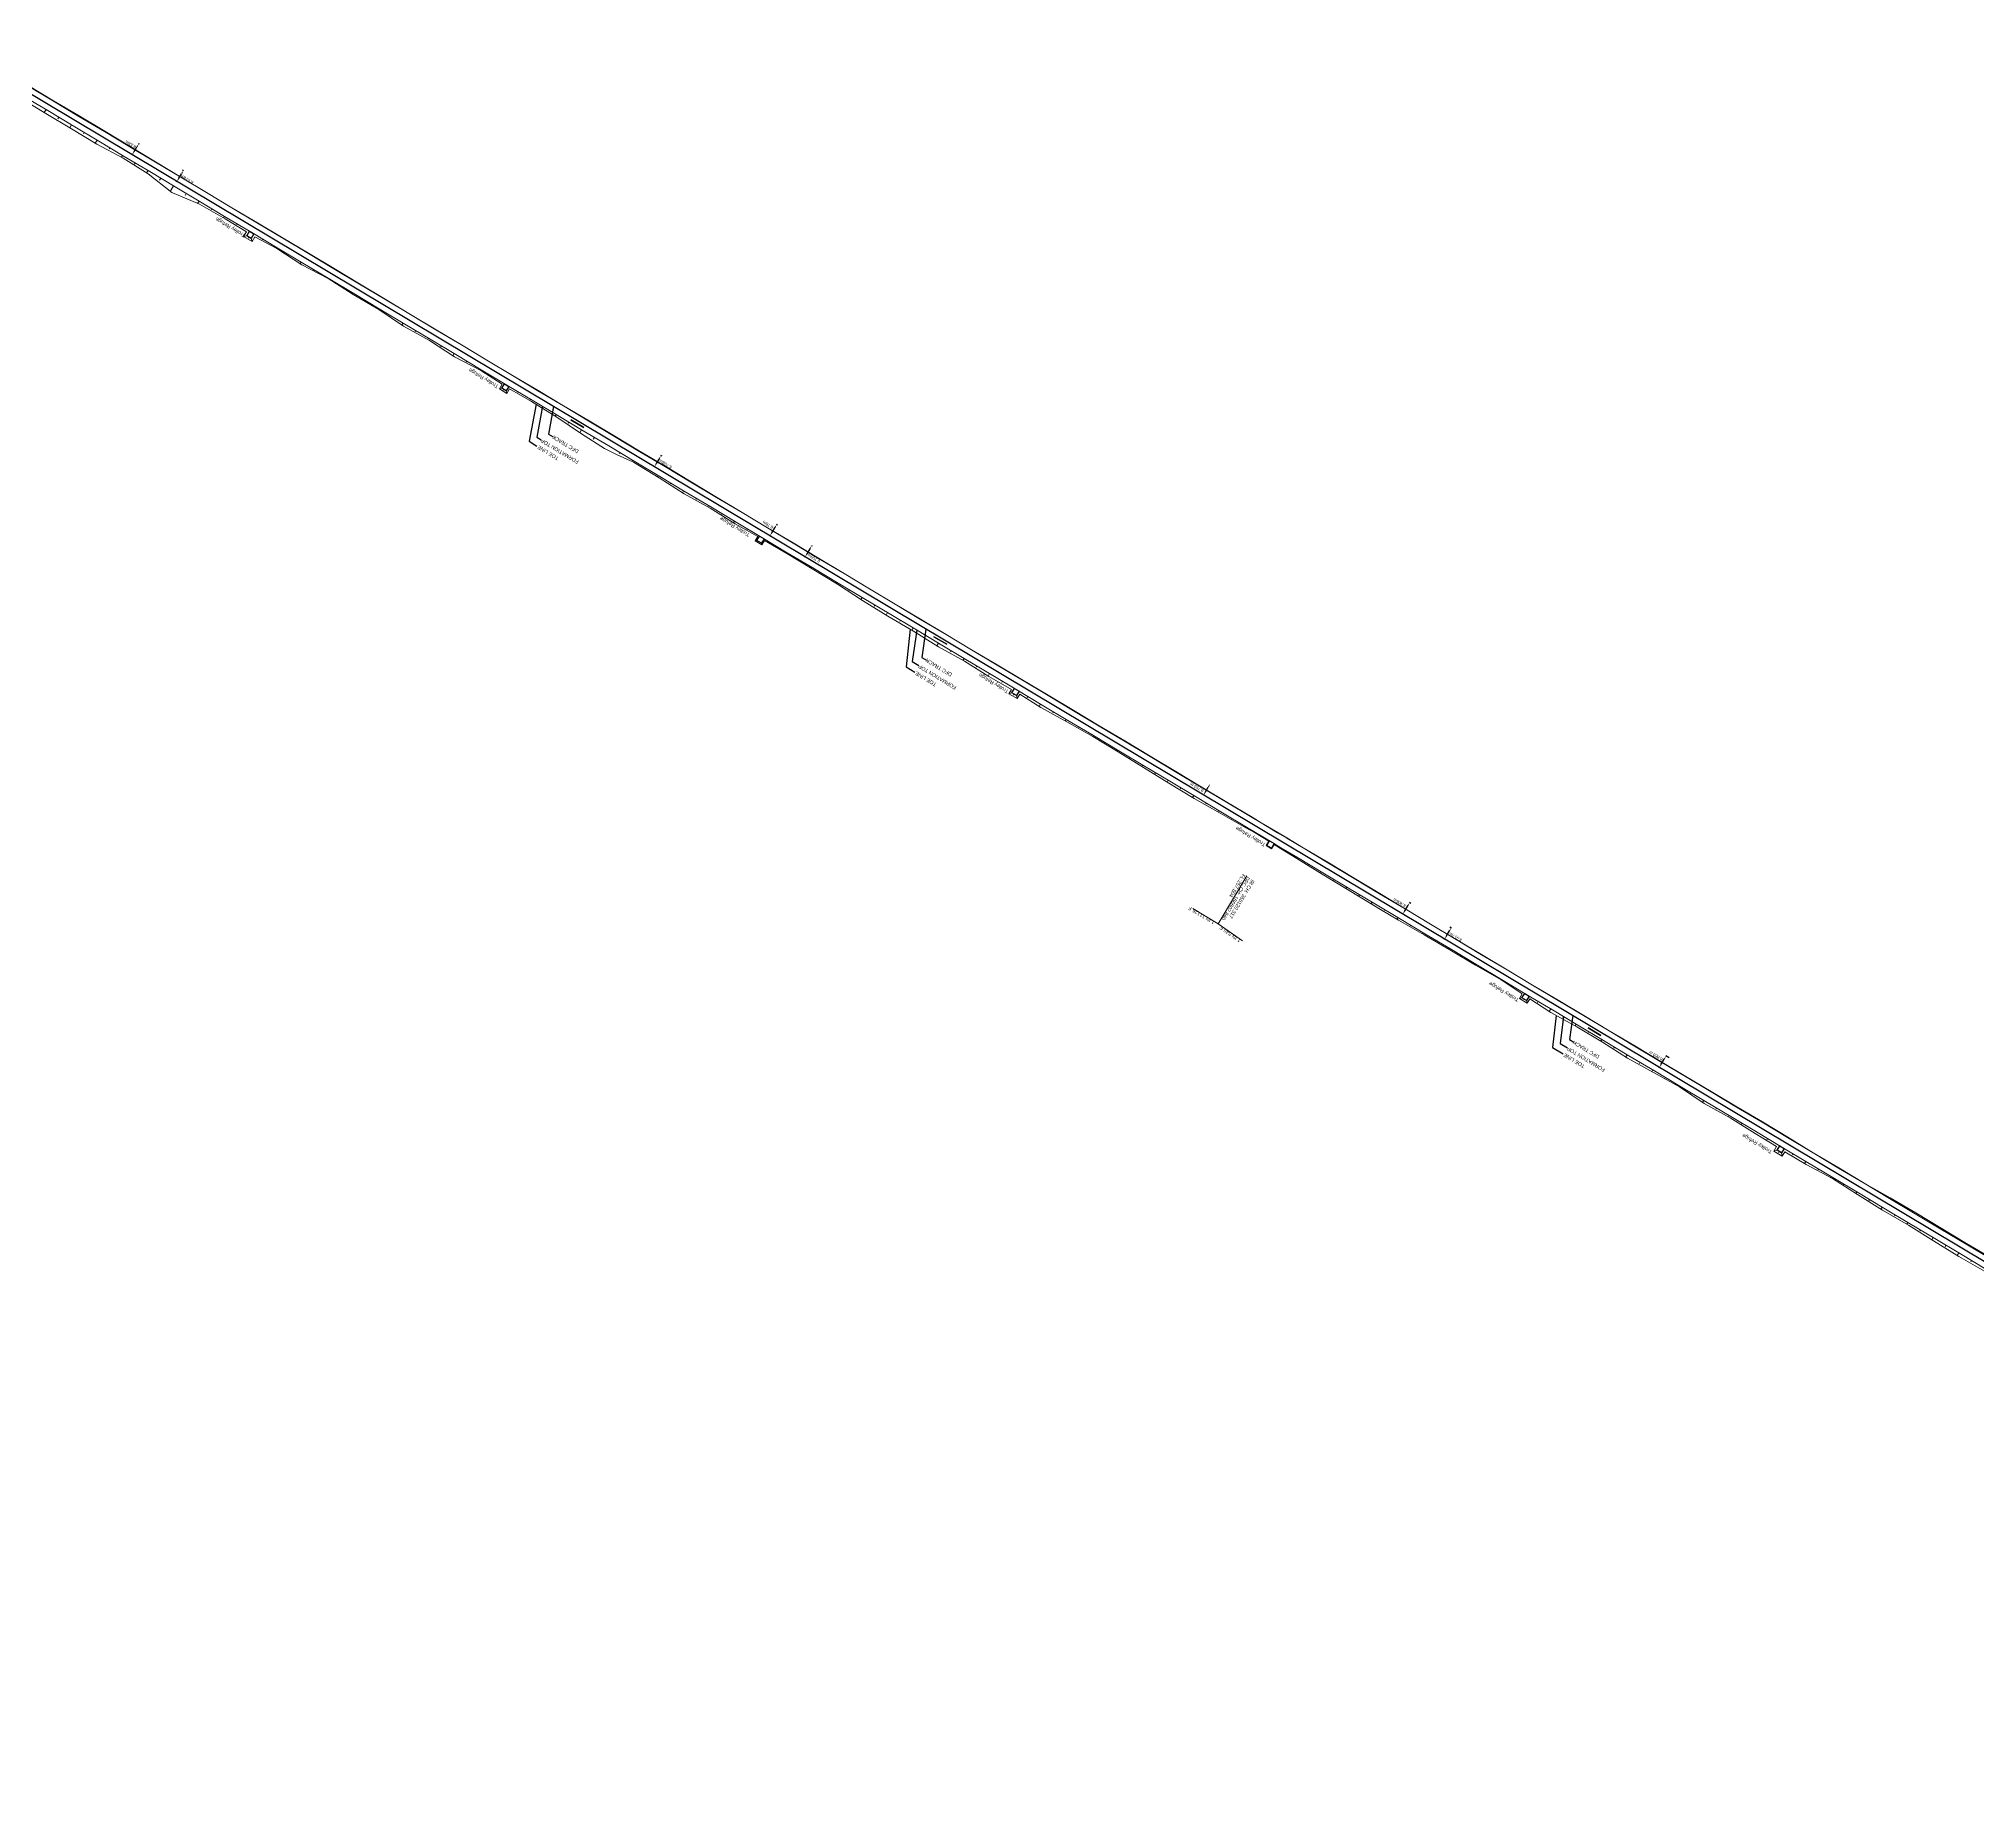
# Model space of a CAD drawing. Header units: metres. Extents: x 593990 to 610403, y 3402023 to 3411833.
# Drawn here: x 596597 to 597902, y 3409140 to 3410327 of the extents above; entities that cross this region are included whole.
import ezdxf
from ezdxf.enums import TextEntityAlignment as Align

# ---------------------------------------------------------------- set-up
doc = ezdxf.new("R2010")
doc.units = ezdxf.units.M
doc.header["$MEASUREMENT"] = 0
doc.header["$PDSIZE"] = 1
for name, color, linetype, lineweight in [('PROPOSED DFCC TOE LINE', 18, 'Continuous', 0), ('PROPOSED DFCC TOE SLOPES', 239, 'Continuous', 0), ('PROPOSED DFCC TRACK', 1, 'Continuous', 0), ('PROPOSED FORMATION LINE - PLAN', 187, 'Continuous', 0), ('PROPOSED GRADES IN PLAN', 10, 'Continuous', 0)]:
    doc.layers.add(name, color=color, linetype=linetype, lineweight=lineweight)
doc.layers.add('Trolley Refuse', color=10, linetype='Continuous')
doc.styles.get("Standard").update_dxf_attribs({"font": 'arial.ttf'})
doc.styles.add('Style-Arial', font='arial.ttf')
doc.dimstyles.new('ISO-25', dxfattribs={"dimtxt": 2.5, "dimasz": 2.5, "dimexe": 1.25, "dimexo": 0.625, "dimtad": 1, "dimtxsty": 'Standard', "dimcen": 2.5, "dimadec": 0, "dimazin": 0, "dimtfac": 1, "dimtmove": 0, "dimatfit": 3, "dimfxl": 1, "dimarcsym": 0})
doc.dimstyles.get("Standard").update_dxf_attribs({"dimtxt": 0.18, "dimasz": 0.18, "dimexe": 0.18, "dimexo": 0.0625, "dimgap": 0.09, "dimtad": 0, "dimtih": 1, "dimtoh": 1, "dimdec": 4, "dimzin": 0, "dimdsep": 46, "dimtxsty": 'Standard', "dimcen": 0.09, "dimadec": 0, "dimazin": 0, "dimtfac": 1, "dimtdec": 4, "dimtofl": 0, "dimtmove": 0, "dimatfit": 3, "dimfxl": 1, "dimtolj": 1, "dimtzin": 0, "dimarcsym": 0})

# ---------------------------------------------------------------- blocks, each defined once
blk = doc.blocks.new('*D84')
at = {"layer": 'Defpoints', "color": 0, "transparency": 16777216}
for p in [(597692.1, 3409641.7), (597694.3, 3409640.4), (597689.7, 3409632.8)]:
    blk.add_point(p, dxfattribs=at)
at = {"layer": 'PROPOSED DFCC TRACK', "color": 0, "lineweight": -2, "transparency": 16777216}
for p, q in [((597688.8, 3409636.2), (597690.8, 3409639.6)), ((597694.2, 3409640.5), (597692, 3409641.8)), ((597689.6, 3409632.8), (597687.5, 3409634.1))]:
    blk.add_line(p, q, dxfattribs=at)
at = {"layer": 'PROPOSED DFCC TRACK', "color": 0, "transparency": 16777216}
for points in [[(597690.5, 3409639.8), (597691.2, 3409639.4), (597692.1, 3409641.7)], [(597688.5, 3409636.4), (597689.2, 3409636), (597687.6, 3409634.1)]]:
    blk.add_solid(points, dxfattribs=at)
at = {"layer": 'PROPOSED DFCC TRACK', "color": 0, "lineweight": 0, "transparency": 16777216, "insert": (597685.2, 3409641.9), "char_height": 2, "attachment_point": 5, "rotation": 149, "style": 'Style-Arial'}
blk.add_mtext('\\A1;\\A1;8.888 m', dxfattribs=at)
blk = doc.blocks.new('TerminatorOpen_0.5')
at = {"color": 0, "linetype": 'ByBlock', "lineweight": -2}
for q in [(-1, 0.25), (-1, 0), (-1, -0.25)]:
    blk.add_line((0, 0), q, dxfattribs=at)
blk = doc.blocks.new('*D85')
at = {"layer": 'Defpoints', "color": 0, "transparency": 16777216}
for p in [(597385.3, 3409825), (597385.3, 3409825), (597380.8, 3409817.5)]:
    blk.add_point(p, dxfattribs=at)
at = {"layer": 'PROPOSED DFCC TRACK', "color": 0, "lineweight": -2, "transparency": 16777216}
blk.add_line((597382.1, 3409819.6), (597384, 3409822.8), dxfattribs=at)
at = {"layer": 'PROPOSED DFCC TRACK', "color": 0, "transparency": 16777216}
for points in [[(597383.7, 3409823.1), (597384.4, 3409822.6), (597385.3, 3409825)], [(597381.7, 3409819.8), (597382.5, 3409819.4), (597380.8, 3409817.5)]]:
    blk.add_solid(points, dxfattribs=at)
at = {"layer": 'PROPOSED DFCC TRACK', "color": 0, "lineweight": 0, "transparency": 16777216, "insert": (597376.3, 3409822.7), "char_height": 2, "attachment_point": 5, "rotation": 149, "style": 'Style-Arial'}
blk.add_mtext('\\A1;\\A1;8.753 m', dxfattribs=at)
blk = doc.blocks.new('*D97')
at = {"layer": 'Defpoints', "color": 0, "transparency": 16777216}
for p in [(597016.4, 3410045.5), (597011.2, 3410038.5), (597012, 3410038)]:
    blk.add_point(p, dxfattribs=at)
at = {"layer": 'PROPOSED DFCC TRACK', "color": 0, "lineweight": -2, "transparency": 16777216}
for p, q in [((597014.3, 3410043.8), (597012.4, 3410040.6)), ((597016.3, 3410045.5), (597015.5, 3410046)), ((597011.9, 3410038.1), (597011, 3410038.5))]:
    blk.add_line(p, q, dxfattribs=at)
at = {"layer": 'PROPOSED DFCC TRACK', "color": 0, "transparency": 16777216}
for points in [[(597014, 3410044), (597014.7, 3410043.6), (597015.6, 3410046)], [(597012.1, 3410040.8), (597012.8, 3410040.4), (597011.2, 3410038.5)]]:
    blk.add_solid(points, dxfattribs=at)
at = {"layer": 'PROPOSED DFCC TRACK', "color": 0, "lineweight": 0, "transparency": 16777216, "insert": (597018.7, 3410040.3), "char_height": 2, "attachment_point": 5, "rotation": 149, "style": 'Style-Arial'}
blk.add_mtext('\\A1;8.708m', dxfattribs=at)
blk = doc.blocks.new('*D156')
at = {"layer": 'Defpoints', "color": 0, "transparency": 16777216}
for p in [(597546.4, 3409728.9), (597541.8, 3409721.2), (597547.6, 3409728.1)]:
    blk.add_point(p, dxfattribs=at)
at = {"layer": 'PROPOSED DFCC TRACK', "color": 0, "lineweight": -2, "transparency": 16777216}
for p, q in [((597546.5, 3409728.8), (597547.7, 3409728.1)), ((597541.9, 3409721.1), (597543.2, 3409720.4)), ((597544.3, 3409722.6), (597546.3, 3409726))]:
    blk.add_line(p, q, dxfattribs=at)
at = {"layer": 'PROPOSED DFCC TRACK', "color": 0, "transparency": 16777216}
for points in [[(597544, 3409722.8), (597544.7, 3409722.4), (597543.1, 3409720.5)], [(597546, 3409726.2), (597546.7, 3409725.8), (597547.6, 3409728.1)]]:
    blk.add_solid(points, dxfattribs=at)
at = {"layer": 'PROPOSED DFCC TRACK', "color": 0, "lineweight": 0, "transparency": 16777216, "insert": (597550.5, 3409721.9), "char_height": 2, "attachment_point": 5, "rotation": 149, "style": 'Style-Arial'}
blk.add_mtext('\\A1;8.917m', dxfattribs=at)
blk = doc.blocks.new('*D157')
at = {"layer": 'Defpoints', "color": 0, "transparency": 16777216}
for p in [(597519.5, 3409744.9), (597520.3, 3409744.4), (597515.8, 3409736.8)]:
    blk.add_point(p, dxfattribs=at)
at = {"layer": 'PROPOSED DFCC TRACK', "color": 0, "lineweight": -2, "transparency": 16777216}
for p, q in [((597516.2, 3409739.4), (597518.2, 3409742.8)), ((597520.2, 3409744.5), (597519.4, 3409745)), ((597515.7, 3409736.9), (597514.8, 3409737.4))]:
    blk.add_line(p, q, dxfattribs=at)
at = {"layer": 'PROPOSED DFCC TRACK', "color": 0, "transparency": 16777216}
for points in [[(597517.8, 3409743), (597518.6, 3409742.6), (597519.5, 3409744.9)], [(597515.8, 3409739.7), (597516.6, 3409739.2), (597514.9, 3409737.3)]]:
    blk.add_solid(points, dxfattribs=at)
at = {"layer": 'PROPOSED DFCC TRACK', "color": 0, "lineweight": 0, "transparency": 16777216, "insert": (597512.7, 3409745), "char_height": 2, "attachment_point": 5, "rotation": 149, "style": 'Style-Arial'}
blk.add_mtext('\\A1;8.906m', dxfattribs=at)
blk = doc.blocks.new('*D158')
at = {"layer": 'Defpoints', "color": 0, "transparency": 16777216}
for p in [(597112.4, 3409978), (597116.9, 3409985.5), (597117.1, 3409985.4)]:
    blk.add_point(p, dxfattribs=at)
at = {"layer": 'PROPOSED DFCC TRACK', "color": 0, "lineweight": -2, "transparency": 16777216}
for p, q in [((597112.5, 3409977.9), (597112.7, 3409977.7)), ((597113.9, 3409979.9), (597115.9, 3409983.2)), ((597117, 3409985.4), (597117.3, 3409985.3))]:
    blk.add_line(p, q, dxfattribs=at)
at = {"layer": 'PROPOSED DFCC TRACK', "color": 0, "transparency": 16777216}
for points in [[(597113.6, 3409980.2), (597114.3, 3409979.7), (597112.6, 3409977.8)], [(597115.5, 3409983.4), (597116.2, 3409983), (597117.1, 3409985.4)]]:
    blk.add_solid(points, dxfattribs=at)
at = {"layer": 'PROPOSED DFCC TRACK', "color": 0, "lineweight": 0, "transparency": 16777216, "insert": (597118.5, 3409977.1), "char_height": 2, "attachment_point": 5, "rotation": 149, "style": 'Style-Arial'}
blk.add_mtext('\\A1;8.795m', dxfattribs=at)
blk = doc.blocks.new('*D159')
at = {"layer": 'Defpoints', "color": 0, "transparency": 16777216}
for p in [(597089.6, 3409991.6), (597093.5, 3409999.5), (597094.1, 3409999.1)]:
    blk.add_point(p, dxfattribs=at)
at = {"layer": 'PROPOSED DFCC TRACK', "color": 0, "lineweight": -2, "transparency": 16777216}
for p, q in [((597089.5, 3409991.6), (597088.9, 3409992)), ((597090.3, 3409994.1), (597092.2, 3409997.3)), ((597094, 3409999.2), (597093.4, 3409999.6))]:
    blk.add_line(p, q, dxfattribs=at)
at = {"layer": 'PROPOSED DFCC TRACK', "color": 0, "transparency": 16777216}
for points in [[(597089.9, 3409994.3), (597090.6, 3409993.9), (597089, 3409992)], [(597091.8, 3409997.6), (597092.6, 3409997.1), (597093.5, 3409999.5)]]:
    blk.add_solid(points, dxfattribs=at)
at = {"layer": 'PROPOSED DFCC TRACK', "color": 0, "lineweight": 0, "transparency": 16777216, "insert": (597087.6, 3409999.5), "char_height": 2, "attachment_point": 5, "rotation": 149, "style": 'Style-Arial'}
blk.add_mtext('\\A1;8.78m', dxfattribs=at)
blk = doc.blocks.new('*D46')
at = {"layer": 'Defpoints', "color": 0, "transparency": 16777216}
for p in [(596693.5, 3410238.4), (596694.2, 3410238), (596689.1, 3410231)]:
    blk.add_point(p, dxfattribs=at)
at = {"layer": 'PROPOSED DFCC TRACK', "color": 0, "lineweight": -2, "transparency": 16777216}
for p, q in [((596693.6, 3410238.3), (596694.3, 3410237.9)), ((596689.2, 3410231), (596689.9, 3410230.5)), ((596691.1, 3410232.7), (596692.9, 3410235.8))]:
    blk.add_line(p, q, dxfattribs=at)
at = {"layer": 'PROPOSED DFCC TRACK', "color": 0, "transparency": 16777216}
for points in [[(596692.6, 3410236.1), (596693.3, 3410235.6), (596694.2, 3410238)], [(596690.7, 3410233), (596691.5, 3410232.5), (596689.8, 3410230.6)]]:
    blk.add_solid(points, dxfattribs=at)
at = {"layer": 'PROPOSED DFCC TRACK', "color": 0, "lineweight": 0, "transparency": 16777216, "insert": (596696.6, 3410232), "char_height": 2, "attachment_point": 5, "rotation": 149, "style": 'Style-Arial'}
blk.add_mtext('\\A1;8.614m', dxfattribs=at)
blk = doc.blocks.new('*D47')
at = {"layer": 'Defpoints', "color": 0, "transparency": 16777216}
for p in [(596664.1, 3410256), (596664.8, 3410255.6), (596660.4, 3410248.2)]:
    blk.add_point(p, dxfattribs=at)
at = {"layer": 'PROPOSED DFCC TRACK', "color": 0, "lineweight": -2, "transparency": 16777216}
for p, q in [((596661, 3410250.7), (596662.8, 3410253.8)), ((596664.7, 3410255.6), (596664, 3410256)), ((596660.3, 3410248.3), (596659.6, 3410248.7))]:
    blk.add_line(p, q, dxfattribs=at)
at = {"layer": 'PROPOSED DFCC TRACK', "color": 0, "transparency": 16777216}
for points in [[(596660.6, 3410251), (596661.3, 3410250.5), (596659.7, 3410248.6)], [(596662.5, 3410254), (596663.2, 3410253.6), (596664.1, 3410256)]]:
    blk.add_solid(points, dxfattribs=at)
at = {"layer": 'PROPOSED DFCC TRACK', "color": 0, "lineweight": 0, "transparency": 16777216, "insert": (596658.6, 3410255.6), "char_height": 2, "attachment_point": 5, "rotation": 149, "style": 'Style-Arial'}
blk.add_mtext('\\A1;8.58m', dxfattribs=at)

msp = doc.modelspace()

# ---------------------------------------------------------------- linework, layer by layer
at = {"layer": 'PROPOSED DFCC TOE LINE', "lineweight": 0, "flags": 128}
for points in [[(596589.6061, 3410295.1527), (596606.7897, 3410284.9192), (596623.9743, 3410274.6874), (596641.1511, 3410264.4425), (596658.2629, 3410254.0888), (596675.3756, 3410243.7367), (596692.509, 3410233.4192), (596709.6628, 3410223.1359), (596726.8413, 3410212.8939), (596744.0118, 3410202.6384), (596761.2103, 3410192.4298), (596778.4096, 3410182.2225), (596795.5889, 3410171.9818), (596812.7613, 3410161.7295), (596829.8986, 3410151.4186), (596847.0331, 3410141.1028), (596864.1646, 3410130.7821), (596881.3447, 3410120.5428), (596898.4755, 3410110.221), (596915.6595, 3410099.9881), (596932.8329, 3410089.7375), (596950.0402, 3410079.5437), (596967.3226, 3410069.4754), (596984.4455, 3410059.1404), (597001.5789, 3410048.8228), (597018.7631, 3410038.5904), (597035.9351, 3410028.3375), (597053.0442, 3410017.9793), (597070.1528, 3410007.6203), (597087.3444, 3409997.4002), (597104.536, 3409987.18), (597121.7062, 3409976.924), (597138.8401, 3409966.6073), (597155.993, 3409956.3225), (597173.1465, 3409946.0386), (597190.3181, 3409935.7851), (597207.4913, 3409925.5341), (597224.6628, 3409915.2804), (597241.8412, 3409905.0381), (597259.043, 3409894.8351), (597276.2557, 3409884.6503), (597293.4153, 3409874.3765), (597310.5765, 3409864.1055), (597327.7342, 3409853.8287), (597344.8876, 3409843.5446), (597362.0473, 3409833.2712), (597379.2048, 3409822.994), (597396.3595, 3409812.712), (597413.5259, 3409802.4498), (597419.6674, 3409798.77), (597430.6942, 3409792.1907), (597436.8522, 3409788.5384), (597447.8787, 3409781.9587), (597465.0641, 3409771.7281), (597482.2492, 3409761.4972), (597499.364, 3409751.1485), (597516.4643, 3409740.7756), (597533.6484, 3409730.5429), (597550.7953, 3409720.248), (597567.9649, 3409709.9911), (597585.1292, 3409699.7253), (597602.3079, 3409689.4835), (597619.4714, 3409679.2164), (597636.6625, 3409668.9955), (597653.8613, 3409658.7874), (597671.0019, 3409648.4819), (597688.1756, 3409638.2319), (597705.3555, 3409627.9921), (597722.5398, 3409617.7597), (597739.7398, 3409607.5536), (597756.9941, 3409597.4384), (597774.1543, 3409587.1657), (597791.1383, 3409576.5984), (597808.3105, 3409566.3458), (597825.5394, 3409556.1879), (597842.8514, 3409546.1692), (597860.1408, 3409536.1127), (597877.2651, 3409525.78), (597894.3755, 3409515.4241), (597911.6139, 3409505.2821)], [(597906.5255, 3409496.7711), (597889.1569, 3409506.6953), (597872.1426, 3409517.2119), (597855.2232, 3409527.8873), (597837.8852, 3409537.8625), (597820.9637, 3409548.5344), (597804.0213, 3409559.1714), (597786.3702, 3409568.6231), (597772.1303, 3409577.272), (597770.3463, 3409574.2879), (597764.6133, 3409577.7154), (597766.437, 3409580.7659), (597757.3309, 3409586.4122), (597752.1247, 3409589.6404), (597735.2761, 3409600.0875), (597717.8022, 3409609.8355), (597701.1444, 3409620.9485), (597683.5661, 3409630.5217), (597666.1572, 3409640.3785), (597649.239, 3409651.0559), (597632.1394, 3409661.43), (597614.5604, 3409671.0022), (597600.3183, 3409680.24), (597598.5751, 3409677.3315), (597593.3649, 3409680.4541), (597595.2346, 3409683.5737), (597581.0821, 3409692.956), (597563.784, 3409702.998), (597546.5445, 3409713.1381), (597529.3209, 3409723.3046), (597511.9896, 3409733.2911), (597499.853, 3409740.4821), (597494.6768, 3409743.5501), (597477.6528, 3409753.809), (597460.5765, 3409764.222), (597443.5143, 3409774.6586), (597432.6665, 3409781.5374), (597428.4198, 3409784.1086), (597426.6301, 3409781.115), (597422.8619, 3409783.3679), (597424.6682, 3409786.3893), (597415.5815, 3409791.9357), (597409.2836, 3409795.354), (597391.9516, 3409805.3392), (597374.4919, 3409815.111), (597357.3352, 3409825.3894), (597340.3886, 3409836.0195), (597323.3258, 3409846.4551), (597306.2563, 3409856.8794), (597288.8692, 3409866.7725), (597271.2782, 3409876.3247), (597257.0662, 3409885.3175), (597255.312, 3409882.3832), (597249.8408, 3409885.6542), (597251.5887, 3409888.5779), (597242.6456, 3409893.5765), (597236.2277, 3409897.2132), (597219.995, 3409907.4728), (597202.4676, 3409917.1313), (597185.5459, 3409927.8029), (597168.3142, 3409937.956), (597151.305, 3409948.4812), (597134.4827, 3409959.319), (597117.3706, 3409969.6722), (597100.2866, 3409980.0722), (597085.2505, 3409988.8674), (597083.4371, 3409985.8417), (597079.0074, 3409988.4966), (597080.7713, 3409991.4398), (597065.5944, 3409999.9957), (597048.6719, 3410010.666), (597031.0978, 3410020.2464), (597014.2731, 3410031.0803), (596997.2058, 3410041.5083), (596985.6381, 3410046.76), (596977.5213, 3410050.691), (596961.9912, 3410060.5578), (596945.4203, 3410071.8163), (596928.4943, 3410082.4807), (596913.7436, 3410090.9623), (596911.9218, 3410087.9151), (596906.7941, 3410090.9807), (596908.6359, 3410094.0614), (596894.2961, 3410103.2303), (596876.5082, 3410112.4532), (596859.7952, 3410123.4738), (596842.309, 3410133.2012), (596825.6408, 3410144.2968), (596808.3856, 3410154.4105), (596791.5418, 3410165.2124), (596773.8064, 3410174.5231), (596756.9855, 3410185.3631), (596742.251, 3410193.2354), (596740.374, 3410190.0958), (596734.6856, 3410193.4967), (596736.518, 3410196.5616), (596727.3176, 3410202.3399), (596722.3358, 3410205.4656), (596704.967, 3410215.2815), (596686.3187, 3410223.0652), (596670.5129, 3410235.6032), (596653.5471, 3410246.201), (596635.968, 3410255.773), (596618.8358, 3410266.0924), (596601.6284, 3410276.2863), (596584.5309, 3410286.6637)]]:
    msp.add_lwpolyline(points, dxfattribs=at)
at = {"layer": 'PROPOSED DFCC TOE SLOPES', "flags": 128}
for points in [[(596601.6688, 3410278.9216), (596600.502, 3410276.97)], [(596610.2518, 3410273.7902), (596609.6751, 3410272.8256)], [(596618.8348, 3410268.6588), (596617.7021, 3410266.7641)], [(596627.4179, 3410263.5273), (596626.8455, 3410262.57)], [(596636.0009, 3410258.3959), (596634.8393, 3410256.4529)], [(596644.5839, 3410253.2645), (596644.0916, 3410252.4411)], [(596653.1669, 3410248.133), (596652.3889, 3410246.8317)], [(596661.75, 3410243.0016), (596661.3311, 3410242.301)], [(596670.333, 3410237.8701), (596669.3951, 3410236.3014)], [(596678.916, 3410232.7387), (596678.1453, 3410231.4495)], [(596687.4991, 3410227.6073), (596685.2774, 3410223.8912)], [(596696.0821, 3410222.4758), (596695.2482, 3410221.081)], [(596704.6651, 3410217.3444), (596703.7384, 3410215.7943)], [(596709.6447, 3410223.1055), (596709.6628, 3410223.1359)], [(596713.2481, 3410212.213), (596712.8881, 3410211.6107)], [(596717.1085, 3410218.67), (596717.1203, 3410218.6897)], [(596725.6797, 3410213.5188), (596725.7096, 3410213.5687)], [(596721.8312, 3410207.0815), (596721.2365, 3410206.0869)], [(596730.4142, 3410201.9501), (596730.0762, 3410201.3848)], [(596734.279, 3410208.4146), (596734.2953, 3410208.4418)], [(596742.8458, 3410203.2559), (596742.8805, 3410203.314)], [(596736.8302, 3410194.0364), (596734.6856, 3410193.4967)], [(596738.3322, 3410193.1384), (596737.931, 3410192.4674)], [(596739.8342, 3410192.2404), (596740.374, 3410190.0958)], [(596747.5803, 3410191.6872), (596747.2859, 3410191.1949)], [(596751.4534, 3410198.1656), (596751.4779, 3410198.2067)], [(596756.1633, 3410186.5558), (596755.8219, 3410185.9848)], [(596760.0119, 3410192.9931), (596760.0772, 3410193.1024)], [(596768.6358, 3410187.9301), (596768.6768, 3410187.9986)], [(596764.7463, 3410181.4244), (596764.517, 3410181.0408)], [(596773.3293, 3410176.2929), (596772.6982, 3410175.2373)], [(596777.1779, 3410182.7302), (596777.2765, 3410182.895)], [(596785.8142, 3410177.6878), (596785.8674, 3410177.7769)], [(596794.344, 3410172.4673), (596794.4571, 3410172.6565)], [(596781.9124, 3410171.1615), (596781.709, 3410170.8213)], [(596790.4954, 3410166.03), (596790.3733, 3410165.8258)], [(596799.0784, 3410160.8986), (596798.9662, 3410160.7109)], [(596802.9854, 3410167.4335), (596803.0437, 3410167.5311)], [(596811.51, 3410162.2044), (596811.6299, 3410162.405)], [(596807.6614, 3410155.7672), (596807.2758, 3410155.1222)], [(596816.2445, 3410150.6357), (596816.0604, 3410150.3279)], [(596820.147, 3410157.1632), (596820.2009, 3410157.2534)], [(596828.6761, 3410151.9416), (596828.7696, 3410152.0979)], [(596837.298, 3410146.8753), (596837.337, 3410146.9404)], [(596824.8275, 3410145.5043), (596824.504, 3410144.9632)], [(596833.4105, 3410140.3729), (596833.1436, 3410139.9264)], [(596841.9936, 3410135.2414), (596841.2108, 3410133.9322)], [(596845.8421, 3410141.6787), (596845.9042, 3410141.7825)], [(596854.4476, 3410136.5849), (596854.4701, 3410136.6225)], [(596850.5766, 3410130.11), (596850.2383, 3410129.5442)], [(596859.1596, 3410124.9786), (596858.6431, 3410124.1147)], [(596863.0082, 3410131.4158), (596863.0359, 3410131.4621)], [(596864.1392, 3410130.7397), (596864.1646, 3410130.7821)], [(596867.7426, 3410119.8471), (596867.3966, 3410119.2683)], [(596876.3257, 3410114.7157), (596875.4071, 3410113.1792)], [(596884.9087, 3410109.5843), (596884.5694, 3410109.0168)], [(596898.4713, 3410110.2139), (596898.4755, 3410110.221)], [(596893.4917, 3410104.4528), (596893.1241, 3410103.838)], [(596902.0748, 3410099.3214), (596901.8445, 3410098.9362)], [(596905.9293, 3410105.7687), (596905.9353, 3410105.7787)], [(596914.5064, 3410100.6272), (596914.5273, 3410100.6623)], [(596923.1021, 3410095.517), (596923.1147, 3410095.5382)], [(596908.4907, 3410091.4077), (596906.7941, 3410090.9807)], [(596909.9927, 3410090.5097), (596909.6753, 3410089.9788)], [(596911.4948, 3410089.6117), (596911.9218, 3410087.9151)], [(596919.2408, 3410089.0585), (596918.9612, 3410088.5908)], [(596927.8238, 3410083.9271), (596927.3519, 3410083.1377)], [(596931.6724, 3410090.3643), (596931.7014, 3410090.4129)], [(596940.2791, 3410085.2726), (596940.3029, 3410085.3122)], [(596936.4069, 3410078.7956), (596936.1245, 3410078.3234)], [(596944.9899, 3410073.6642), (596944.3052, 3410072.5189)], [(596948.8385, 3410080.1015), (596948.9065, 3410080.2153)], [(596953.5729, 3410068.5328), (596953.0934, 3410067.7308)], [(596957.4821, 3410075.0715), (596957.5428, 3410075.1729)], [(596966.0045, 3410069.8386), (596966.1839, 3410070.1387)], [(596962.1559, 3410063.4013), (596960.8994, 3410061.2996)], [(596970.739, 3410058.2699), (596970.0306, 3410057.085)], [(596974.6717, 3410064.848), (596974.7559, 3410064.9888)], [(596983.1706, 3410059.5757), (596983.3174, 3410059.8213)], [(596987.905, 3410048.007), (596987.3699, 3410047.1119)], [(596991.8185, 3410054.5528), (596991.8834, 3410054.6614)], [(596996.4881, 3410042.8756), (596995.9983, 3410042.0565)], [(597000.3366, 3410049.3129), (597000.4501, 3410049.5026)], [(597008.9792, 3410044.2811), (597009.0388, 3410044.3808)], [(597005.0711, 3410037.7442), (597004.8431, 3410037.3627)], [(597013.6541, 3410032.6127), (597013.1487, 3410031.7673)], [(597017.5027, 3410039.05), (597017.631, 3410039.2645)], [(597026.1517, 3410034.029), (597026.2178, 3410034.1394)], [(597034.6687, 3410028.7871), (597034.8038, 3410029.013)], [(597022.2371, 3410027.4813), (597021.9071, 3410026.9292)], [(597030.8202, 3410022.3498), (597029.9893, 3410020.9602)], [(597039.4032, 3410017.2184), (597039.0651, 3410016.6529)], [(597043.3071, 3410023.7482), (597043.3625, 3410023.8408)], [(597051.8348, 3410018.5242), (597051.917, 3410018.6617)], [(597047.9862, 3410012.087), (597047.514, 3410011.2972)], [(597056.5693, 3410006.9555), (597056.2937, 3410006.4947)], [(597060.4446, 3410013.4375), (597060.4713, 3410013.4823)], [(597069.0009, 3410008.2614), (597069.0256, 3410008.3028)], [(597077.5999, 3410003.1568), (597077.6159, 3410003.1836)], [(597065.1523, 3410001.8241), (597064.4794, 3410000.6987)], [(597073.7353, 3409996.6927), (597073.4477, 3409996.2116)], [(597086.1669, 3409997.9985), (597086.2118, 3409998.0735)], [(597094.7788, 3409992.9153), (597094.8076, 3409992.9634)], [(597080.149, 3409988.7826), (597079.0074, 3409988.4966)], [(597083.1511, 3409986.9833), (597083.4371, 3409985.8417)], [(597090.9014, 3409986.4298), (597090.7092, 3409986.1083)], [(597099.4844, 3409981.2984), (597099.1491, 3409980.7376)], [(597103.333, 3409987.7356), (597103.4034, 3409987.8534)], [(597111.9529, 3409982.666), (597111.9899, 3409982.7277)], [(597120.499, 3409977.4728), (597120.5749, 3409977.5997)], [(597108.0674, 3409976.1669), (597107.8852, 3409975.8622)], [(597116.6504, 3409971.0355), (597116.245, 3409970.3574)], [(597125.2335, 3409965.904), (597125.0164, 3409965.5409)], [(597129.1132, 3409972.3933), (597129.1443, 3409972.4454)], [(597137.6651, 3409967.2099), (597137.7112, 3409967.287)], [(597133.8165, 3409960.7726), (597133.3553, 3409960.0011)], [(597142.3995, 3409955.6412), (597142.0925, 3409955.1277)], [(597146.2673, 3409962.1105), (597146.2864, 3409962.1425)], [(597150.9826, 3409950.5097), (597150.1967, 3409949.1952)], [(597154.8311, 3409956.947), (597154.8629, 3409957.0001)], [(597163.4269, 3409951.8368), (597163.4396, 3409951.8581)], [(597159.5656, 3409945.3783), (597159.1273, 3409944.6452)], [(597168.1486, 3409940.2469), (597167.1936, 3409938.6495)], [(597171.9972, 3409946.6841), (597172.0163, 3409946.7161)], [(597180.5906, 3409941.57), (597180.601, 3409941.5874)], [(597176.7316, 3409935.1154), (597176.2632, 3409934.3319)], [(597185.3147, 3409929.984), (597184.4106, 3409928.4718)], [(597189.1632, 3409936.4213), (597189.1868, 3409936.4606)], [(597193.8977, 3409924.8526), (597193.3948, 3409924.0114)], [(597197.7598, 3409931.3124), (597197.7733, 3409931.335)], [(597206.3293, 3409926.1584), (597206.3599, 3409926.2095)], [(597202.4807, 3409919.7211), (597201.3527, 3409917.8344)], [(597211.0638, 3409914.5897), (597210.5701, 3409913.7641)], [(597214.929, 3409921.0549), (597214.9457, 3409921.0828)], [(597223.4954, 3409915.8955), (597223.5315, 3409915.956)], [(597219.6468, 3409909.4583), (597218.8402, 3409908.1091)], [(597228.2298, 3409904.3268), (597227.7832, 3409903.5798)], [(597232.0993, 3409910.7991), (597232.1202, 3409910.8341)], [(597236.8128, 3409899.1954), (597235.7923, 3409897.4884)], [(597240.6614, 3409905.6327), (597240.7094, 3409905.7129)], [(597249.2766, 3409900.555), (597249.3088, 3409900.6089)], [(597245.3959, 3409894.0639), (597244.9422, 3409893.3052)], [(597251.8118, 3409886.1503), (597249.8408, 3409885.6542)], [(597253.3139, 3409885.2523), (597252.9451, 3409884.6355)], [(597257.8275, 3409895.3698), (597257.9097, 3409895.5074)], [(597266.4629, 3409890.326), (597266.5154, 3409890.4137)], [(597274.9935, 3409885.1069), (597275.1217, 3409885.3213)], [(597254.8159, 3409884.3543), (597255.312, 3409882.3832)], [(597262.5619, 3409883.8011), (597262.1366, 3409883.0897)], [(597271.1449, 3409878.6696), (597270.1644, 3409877.0295)], [(597279.728, 3409873.5382), (597279.3214, 3409872.8581)], [(597283.6408, 3409880.0829), (597283.705, 3409880.1903)], [(597292.1596, 3409874.844), (597292.2847, 3409875.0534)], [(597288.311, 3409868.4068), (597287.7102, 3409867.4019)], [(597296.894, 3409863.2753), (597296.6556, 3409862.8766)], [(597300.8039, 3409869.8152), (597300.8652, 3409869.9177)], [(597309.3256, 3409864.5812), (597309.4458, 3409864.7822)], [(597317.9668, 3409859.547), (597318.0249, 3409859.6442)], [(597305.4771, 3409858.1439), (597305.1108, 3409857.5312)], [(597314.0601, 3409853.0125), (597313.8633, 3409852.6833)], [(597322.6431, 3409847.881), (597322.2012, 3409847.1419)], [(597326.4917, 3409854.3183), (597326.6038, 3409854.5058)], [(597335.1277, 3409849.2755), (597335.1807, 3409849.3642)], [(597331.2261, 3409842.7496), (597330.9796, 3409842.3372)], [(597339.8092, 3409837.6182), (597339.2644, 3409836.707)], [(597343.6577, 3409844.0554), (597343.7574, 3409844.2222)], [(597352.2888, 3409839.0044), (597352.3369, 3409839.0847)], [(597360.8238, 3409833.7926), (597360.9168, 3409833.948)], [(597348.3922, 3409832.4867), (597348.0688, 3409831.9458)], [(597356.9752, 3409827.3553), (597356.2186, 3409826.0898)], [(597365.5583, 3409822.2238), (597365.1707, 3409821.5756)], [(597369.4512, 3409828.7354), (597369.4957, 3409828.8097)], [(597377.9899, 3409823.5297), (597378.0744, 3409823.6711)], [(597374.1413, 3409817.0924), (597373.3615, 3409815.7882)], [(597382.7243, 3409811.961), (597382.3979, 3409811.415)], [(597386.6124, 3409818.4643), (597386.6519, 3409818.5304)], [(597395.1559, 3409813.2668), (597395.2292, 3409813.3895)], [(597403.7753, 3409808.1962), (597403.8117, 3409808.2571)], [(597391.3073, 3409806.8295), (597390.8013, 3409805.983)], [(597399.8904, 3409801.6981), (597399.683, 3409801.3513)], [(597408.4734, 3409796.5667), (597408.1417, 3409796.0119)], [(597412.322, 3409803.0039), (597412.3949, 3409803.1259)], [(597420.9401, 3409797.9311), (597420.9751, 3409797.9898)], [(597417.0564, 3409791.4352), (597416.9689, 3409791.2888)], [(597423.4724, 3409783.5216), (597422.8619, 3409783.3679)], [(597426.4764, 3409781.7256), (597426.6301, 3409781.115)], [(597429.488, 3409792.7411), (597429.5627, 3409792.8659)], [(597434.2225, 3409781.1724), (597434.0877, 3409780.947)], [(597438.1154, 3409787.6839), (597438.1598, 3409787.7581)], [(597446.6541, 3409782.4782), (597446.7472, 3409782.6339)], [(597442.8055, 3409776.0409), (597442.4011, 3409775.3645)], [(597451.3885, 3409770.9095), (597451.1549, 3409770.5187)], [(597455.2881, 3409777.4321), (597455.3391, 3409777.5174)], [(597463.8201, 3409772.2153), (597463.9318, 3409772.4021)], [(597459.9716, 3409765.7781), (597459.4523, 3409764.9096)], [(597468.5546, 3409760.6466), (597468.2721, 3409760.1741)], [(597472.4638, 3409767.1853), (597472.5244, 3409767.2867)], [(597477.1376, 3409755.5152), (597476.5277, 3409754.495)], [(597480.9862, 3409761.9525), (597481.117, 3409762.1713)], [(597489.6241, 3409756.9128), (597489.679, 3409757.0047)], [(597485.7206, 3409750.3837), (597485.405, 3409749.8557)], [(597494.3037, 3409745.2523), (597493.6544, 3409744.1663)], [(597498.1523, 3409751.6896), (597498.2364, 3409751.8303)], [(597506.7614, 3409746.6018), (597506.7875, 3409746.6455)], [(597502.8867, 3409740.1209), (597502.5697, 3409739.5906)], [(597511.4697, 3409734.9894), (597510.856, 3409733.9628)], [(597515.3183, 3409741.4267), (597515.3376, 3409741.459)], [(597520.0528, 3409729.858), (597519.7831, 3409729.4069)], [(597523.9127, 3409736.3144), (597523.9242, 3409736.3334)], [(597532.4844, 3409731.1638), (597532.5162, 3409731.2171)], [(597528.6358, 3409724.7266), (597528.179, 3409723.9626)], [(597537.2188, 3409719.5951), (597537.0084, 3409719.2431)], [(597541.0798, 3409726.0531), (597541.0921, 3409726.0738)], [(597549.6504, 3409720.901), (597549.6656, 3409720.9263)], [(597558.2412, 3409715.7824), (597558.2489, 3409715.7953)], [(597545.8018, 3409714.4637), (597545.4098, 3409713.8079)], [(597554.3849, 3409709.3323), (597554.2067, 3409709.0342)], [(597562.9679, 3409704.2008), (597562.6482, 3409703.666)], [(597566.8165, 3409710.6381), (597566.8337, 3409710.6669)], [(597575.4078, 3409705.5206), (597575.4162, 3409705.5346)], [(597571.5509, 3409699.0694), (597571.4221, 3409698.854)], [(597580.134, 3409693.938), (597579.9424, 3409693.6176)], [(597583.9825, 3409700.3752), (597583.9984, 3409700.4017)], [(597592.5761, 3409695.2615), (597592.5867, 3409695.2792)], [(597601.1486, 3409690.1124), (597601.1761, 3409690.1583)], [(597588.717, 3409688.8065), (597588.5217, 3409688.4799)], [(597595.1306, 3409680.8965), (597593.3649, 3409680.4541)], [(597596.6317, 3409679.9968), (597596.3009, 3409679.4448)], [(597598.1327, 3409679.0972), (597598.5751, 3409677.3315)], [(597605.883, 3409678.5436), (597605.471, 3409677.8544)], [(597609.7452, 3409685.0037), (597609.7588, 3409685.0264)], [(597618.3146, 3409679.8495), (597618.3405, 3409679.8928)], [(597619.4456, 3409679.1733), (597619.4714, 3409679.2164)], [(597614.4661, 3409673.4122), (597613.4542, 3409671.7197)], [(597623.0491, 3409668.2808), (597622.6204, 3409667.5638)], [(597631.6321, 3409663.1493), (597630.9812, 3409662.0607)], [(597640.2151, 3409658.0179), (597639.8889, 3409657.4722)], [(597648.7982, 3409652.8865), (597648.1124, 3409651.7394)], [(597657.3812, 3409647.755), (597656.9823, 3409647.0879)], [(597665.9642, 3409642.6236), (597665.0425, 3409641.0819)], [(597674.5473, 3409637.4922), (597674.131, 3409636.7958)], [(597683.1303, 3409632.3607), (597682.4191, 3409631.1711)], [(597691.7133, 3409627.2293), (597691.4552, 3409626.7976)], [(597700.2963, 3409622.0979), (597699.9863, 3409621.5793)], [(597708.8794, 3409616.9664), (597708.6276, 3409616.5453)], [(597717.4624, 3409611.835), (597716.7047, 3409610.5676)], [(597726.0454, 3409606.7035), (597725.7167, 3409606.1536)], [(597734.6285, 3409601.5721), (597734.1248, 3409600.7297)], [(597743.2115, 3409596.4407), (597742.64, 3409595.4849)], [(597760.3775, 3409586.1778), (597759.6339, 3409584.9339)], [(597766.7935, 3409578.2641), (597764.6133, 3409577.7154)], [(597768.2955, 3409577.3661), (597767.8877, 3409576.6839)], [(597769.7976, 3409576.4681), (597770.3463, 3409574.2879)], [(597777.5436, 3409575.9149), (597777.1202, 3409575.2067)], [(597791.1062, 3409576.5446), (597791.1383, 3409576.5984)], [(597798.5756, 3409572.1185), (597798.593, 3409572.1476)], [(597786.1266, 3409570.7835), (597785.244, 3409569.3072)], [(597794.7096, 3409565.6521), (597794.3712, 3409565.086)], [(597803.2927, 3409560.5206), (597802.8584, 3409559.7942)], [(597807.1413, 3409566.9579), (597807.1792, 3409567.0213)], [(597808.2722, 3409566.2817), (597808.3105, 3409566.3458)], [(597811.8757, 3409555.3892), (597811.626, 3409554.9715)], [(597820.4587, 3409550.2578), (597819.8474, 3409549.2353)], [(597829.0418, 3409545.1263), (597828.6757, 3409544.514)], [(597837.6248, 3409539.9949), (597836.7703, 3409538.5656)], [(597846.2078, 3409534.8634), (597845.8098, 3409534.1978)], [(597854.7908, 3409529.732), (597854.0809, 3409528.5445)], [(597863.3739, 3409524.6006), (597862.971, 3409523.9268)], [(597871.9569, 3409519.4691), (597871.0279, 3409517.9152)], [(597880.5399, 3409514.3377), (597880.0344, 3409513.4921)], [(597889.123, 3409509.2063), (597888.036, 3409507.3881)], [(597897.706, 3409504.0748), (597897.2015, 3409503.2309)]]:
    msp.add_lwpolyline(points, dxfattribs=at)
at = {"layer": 'PROPOSED DFCC TRACK', "linetype": 'Continuous', "lineweight": 30, "flags": 128}
msp.add_lwpolyline([(598514.0624, 3409139.95), (594406.0424, 3411595.9645)], dxfattribs=at)
at = {"layer": 'PROPOSED FORMATION LINE - PLAN', "flags": 128}
for points in [[(597911.2686, 3409504.7045), (597894.1025, 3409514.9674), (597876.9364, 3409525.2302), (597859.7704, 3409535.4931), (597842.6043, 3409545.756), (597825.4383, 3409556.0189), (597808.2722, 3409566.2817), (597791.1062, 3409576.5446), (597773.9401, 3409586.8075), (597756.7741, 3409597.0703), (597739.608, 3409607.3332), (597722.4419, 3409617.5961), (597705.2759, 3409627.859), (597688.1098, 3409638.1218), (597670.9438, 3409648.3847), (597653.7777, 3409658.6476), (597636.6117, 3409668.9105), (597619.4456, 3409679.1733), (597602.2796, 3409689.4362), (597585.1135, 3409699.6991), (597567.9474, 3409709.9619), (597550.7814, 3409720.2248), (597533.6153, 3409730.4877), (597516.4493, 3409740.7506), (597499.2832, 3409751.0134), (597482.1172, 3409761.2763), (597464.9511, 3409771.5392), (597447.7851, 3409781.802), (597436.7641, 3409788.391), (597430.619, 3409792.0649), (597419.598, 3409798.6539), (597413.4529, 3409802.3278), (597396.2869, 3409812.5907), (597379.1208, 3409822.8535), (597361.9548, 3409833.1164), (597344.7887, 3409843.3793), (597327.6227, 3409853.6421), (597310.4566, 3409863.905), (597293.2906, 3409874.1679), (597276.1245, 3409884.4308), (597258.9584, 3409894.6936), (597241.7924, 3409904.9565), (597224.6263, 3409915.2194), (597207.4603, 3409925.4822), (597190.2942, 3409935.7451), (597173.1282, 3409946.008), (597155.9621, 3409956.2709), (597138.7961, 3409966.5337), (597121.63, 3409976.7966), (597104.4639, 3409987.0595), (597087.2979, 3409997.3223), (597070.1318, 3410007.5852), (597052.9658, 3410017.8481), (597035.7997, 3410028.111), (597018.6337, 3410038.3738), (597001.4676, 3410048.6367), (596984.3016, 3410058.8996), (596967.1355, 3410069.1624), (596949.9694, 3410079.4253), (596932.8034, 3410089.6882), (596915.6373, 3410099.9511), (596898.4713, 3410110.2139), (596881.3052, 3410120.4768), (596864.1392, 3410130.7397), (596846.9731, 3410141.0025), (596829.807, 3410151.2654), (596812.641, 3410161.5283), (596795.4749, 3410171.7912), (596778.3089, 3410182.054), (596761.1428, 3410192.3169), (596743.9768, 3410202.5798), (596726.8107, 3410212.8426), (596709.6447, 3410223.1055), (596692.4786, 3410233.3684), (596675.3125, 3410243.6313), (596658.1465, 3410253.8941), (596640.9804, 3410264.157), (596623.8144, 3410274.4199), (596606.6483, 3410284.6827), (596589.4823, 3410294.9456)], [(597907.42, 3409498.2672), (597890.2539, 3409508.5301), (597873.0879, 3409518.793), (597855.9218, 3409529.0558), (597838.7558, 3409539.3187), (597821.5897, 3409549.5816), (597804.4236, 3409559.8445), (597787.2576, 3409570.1073), (597770.0915, 3409580.3702), (597752.9255, 3409590.6331), (597735.7594, 3409600.8959), (597718.5934, 3409611.1588), (597701.4273, 3409621.4217), (597684.2613, 3409631.6846), (597667.0952, 3409641.9474), (597649.9291, 3409652.2103), (597632.7631, 3409662.4732), (597615.597, 3409672.7361), (597598.431, 3409682.9989), (597581.2649, 3409693.2618), (597564.0989, 3409703.5247), (597546.9328, 3409713.7875), (597529.7668, 3409724.0504), (597512.6007, 3409734.3133), (597495.4346, 3409744.5762), (597478.2686, 3409754.839), (597461.1025, 3409765.1019), (597443.9365, 3409775.3648), (597432.9155, 3409781.9538), (597426.7704, 3409785.6276), (597415.7494, 3409792.2166), (597409.6044, 3409795.8905), (597392.4383, 3409806.1534), (597375.2723, 3409816.4163), (597358.1062, 3409826.6791), (597340.9401, 3409836.942), (597323.7741, 3409847.2049), (597306.608, 3409857.4677), (597289.442, 3409867.7306), (597272.2759, 3409877.9935), (597255.1099, 3409888.2564), (597237.9438, 3409898.5192), (597220.7778, 3409908.7821), (597203.6117, 3409919.045), (597186.4456, 3409929.3078), (597169.2796, 3409939.5707), (597152.1135, 3409949.8336), (597134.9475, 3409960.0965), (597117.7814, 3409970.3593), (597100.6154, 3409980.6222), (597083.4493, 3409990.8851), (597066.2833, 3410001.1479), (597049.1172, 3410011.4108), (597031.9511, 3410021.6737), (597014.7851, 3410031.9366), (596997.619, 3410042.1994), (596980.453, 3410052.4623), (596963.2869, 3410062.7252), (596946.1209, 3410072.988), (596928.9548, 3410083.2509), (596911.7888, 3410093.5138), (596894.6227, 3410103.7767), (596877.4566, 3410114.0395), (596860.2906, 3410124.3024), (596843.1245, 3410134.5653), (596825.9585, 3410144.8281), (596808.7924, 3410155.091), (596791.6264, 3410165.3539), (596774.4603, 3410175.6168), (596757.2942, 3410185.8796), (596740.1282, 3410196.1425), (596722.9621, 3410206.4054), (596705.7961, 3410216.6682), (596688.63, 3410226.9311), (596671.464, 3410237.194), (596654.2979, 3410247.4569), (596637.1319, 3410257.7197), (596619.9658, 3410267.9826), (596602.7997, 3410278.2455), (596585.6337, 3410288.5083)]]:
    msp.add_lwpolyline(points, dxfattribs=at)
at = {"layer": 'PROPOSED GRADES IN PLAN'}
msp.add_line((597409.8948, 3409762.9363), (597390.652, 3409730.7499), dxfattribs=at)
at = {"layer": 'PROPOSED GRADES IN PLAN', "flags": 128}
msp.add_lwpolyline([(597406.9554, 3409719.1656), (597390.652, 3409730.7499), (597373.5331, 3409741.0914)], dxfattribs=at)
at = {"layer": 'Trolley Refuse'}
for points in [[(596738.6262, 3410197.0405), (596741.6302, 3410195.2445), (596739.8342, 3410192.2404), (596736.8302, 3410194.0364)], [(596910.2867, 3410094.4118), (596913.2908, 3410092.6158), (596911.4948, 3410089.6117), (596908.4907, 3410091.4077)], [(597081.9483, 3409991.7847), (597084.9504, 3409989.9854), (597083.1511, 3409986.9833), (597080.149, 3409988.7826)], [(597253.6078, 3409889.1544), (597256.6119, 3409887.3584), (597254.8159, 3409884.3543), (597251.8118, 3409886.1503)], [(597425.2684, 3409786.5256), (597428.2725, 3409784.7296), (597426.4764, 3409781.7256), (597423.4724, 3409783.5216)], [(597596.9299, 3409683.8986), (597599.932, 3409682.0993), (597598.1327, 3409679.0972), (597595.1306, 3409680.8965)], [(597768.5895, 3409581.2682), (597771.5936, 3409579.4722), (597769.7976, 3409576.4681), (597766.7935, 3409578.2641)]]:
    msp.add_lwpolyline(points, close=True, dxfattribs=at)

# ---------------------------------------------------------------- texts
at = {"layer": 'PROPOSED DFCC TOE LINE', "lineweight": 0}
for p in [(596933.3769, 3410053.0397, 437.7772), (597187.6848, 3409900.7829, 306.8582), (597624.04, 3409643.7683, 306.8582)]:
    msp.add_text('TOE LINE', height=2.5, rotation=149, dxfattribs=at).set_placement(p, align=Align.RIGHT)
at = {"layer": 'PROPOSED DFCC TRACK', "color": 10, "linetype": 'Continuous', "lineweight": -3, "ltscale": 5}
for p in [(596943.3732, 3410059.7975, 130.919), (597194.6713, 3409909.512), (597630.438, 3409652.1757)]:
    msp.add_text('DFC TRACK', height=2.5, rotation=149, dxfattribs=at).set_placement(p, align=Align.RIGHT)
at = {"layer": 'PROPOSED FORMATION LINE - PLAN', "lineweight": 0}
for p in [(596935.5585, 3410057.4539, 437.7772), (597189.7608, 3409905.4282, 306.8582), (597626.4418, 3409648.0085, 306.8582)]:
    msp.add_text('FORMATION TOP', height=2.5, rotation=149, dxfattribs=at).set_placement(p, align=Align.RIGHT)
at = {"layer": 'PROPOSED GRADES IN PLAN', "char_height": 2.5, "style": 'Style-Arial'}
for s, insert, attachment_point, rotation, line_spacing_factor in [('DFC CH: 166602.840\\PFL:257.504', (597409.5372, 3409763.1501), 4, 239.1265504, 0.84), ('1 IN 11126 F', (597388.6845, 3409732.3279), 7, 148.8639124, 0.72), ('1 IN 646 F', (597392.883, 3409729.5736), 9, 144.604609, 0.72)]:
    msp.add_mtext(s, dxfattribs=dict(at, insert=insert, attachment_point=attachment_point, rotation=rotation, line_spacing_factor=line_spacing_factor))
at = {"layer": 'PROPOSED GRADES IN PLAN', "color": 7, "lineweight": 0, "insert": (597414.1663, 3409760.2859), "char_height": 2.5, "attachment_point": 4, "rotation": 239.0812778, "line_spacing_factor": 0.84, "style": 'Style-Arial'}
msp.add_mtext('IR CH: 356120.317', dxfattribs=at)
at = {"layer": 'Trolley Refuse'}
for p in [(596736.1186, 3410194.8931), (596906.5153, 3410093.3207), (597075.6011, 3409993.3318), (597249.821, 3409887.9135), (597422.7752, 3409784.7681), (597593.291, 3409680.2045), (597763.7763, 3409577.9)]:
    msp.add_text('Trolley Refuge', height=2.5, rotation=149.1766896, dxfattribs=at).set_placement(p)

# ---------------------------------------------------------------- dimensions: what is measured, and where the dimension line sits
at = {"layer": 'PROPOSED DFCC TRACK', "color": 10, "lineweight": 0}
for base, p1, p2, angle, picture, middle in [((596664.1024, 3410255.9594), (596660.3658, 3410248.1982), (596664.7604, 3410255.567), 59.1889791, '*D47', (596658.63, 3410255.5532)), ((596694.2263, 3410237.9914), (596689.1069, 3410231.0151), (596693.5201, 3410238.4127), 59.1810953, '*D46', (596696.5609, 3410231.9643)), ((597011.1514, 3410038.4781), (597016.4275, 3410045.4696), (597011.9589, 3410037.9953), 239.1265504, '*D97', (597018.7016, 3410040.3063)), ((597093.474, 3409999.49), (597089.5944, 3409991.5802), (597094.0957, 3409999.1188), 59.1583086, '*D159', (597087.6028, 3409999.4882)), ((597117.1482, 3409985.354), (597112.3836, 3409977.9555), (597116.8925, 3409985.5067), 59.1581926, '*D158', (597118.4716, 3409977.1292)), ((597519.485, 3409744.9411), (597515.7627, 3409736.792), (597520.3218, 3409744.4425), 59.2083121, '*D157', (597512.6668, 3409744.9562)), ((597547.6296, 3409728.1302), (597541.8334, 3409721.2054), (597546.4073, 3409728.8605), 59.1417231, '*D156', (597550.4658, 3409721.9293))]:
    dim = msp.add_linear_dim(base=base, p1=p1, p2=p2, angle=angle, dimstyle='Standard', override={"dimtxt": 2, "dimasz": 2.5, "dimexe": 0.125, "dimexo": 0.125, "dimgap": 0.125, "dimtad": 1, "dimtih": 0, "dimtoh": 0, "dimdec": 3, "dimzin": 11, "dimpost": 'm', "dimtxsty": 'Style-Arial', "dimsah": 1, "dimadec": 4, "dimazin": 3, "dimtmove": 2, "dimatfit": 1, "dimldrblk": 'TerminatorOpen_0.5', "dimfrac": 2, "dimtzin": 11}, dxfattribs=at)
    dim.commit()
    dim.dimension.update_dxf_attribs({"geometry": picture, "text_midpoint": middle, "dimtype": 129, "text_rotation": 149})
for base, p1, p2, angle, picture, middle in [((597385.3163, 3409824.9782), (597380.8056, 3409817.4772), (597385.3163, 3409824.9782), 58.9793567, '*D85', (597376.2925, 3409822.6632)), ((597692.1268, 3409641.7093), (597689.7478, 3409632.7734), (597694.3158, 3409640.3978), 59.0729016, '*D84', (597685.2457, 3409641.9295))]:
    dim = msp.add_linear_dim(base=base, p1=p1, p2=p2, angle=angle, text='\\A1;<> m', dimstyle='Standard', override={"dimtxt": 2, "dimasz": 2.5, "dimexe": 0.125, "dimexo": 0.125, "dimgap": 0.125, "dimtad": 1, "dimtih": 0, "dimtoh": 0, "dimdec": 3, "dimzin": 11, "dimtxsty": 'Style-Arial', "dimsah": 1, "dimadec": 4, "dimazin": 3, "dimtmove": 2, "dimatfit": 1, "dimldrblk": 'TerminatorOpen_0.5', "dimfrac": 2, "dimtzin": 11}, dxfattribs=at)
    dim.commit()
    dim.dimension.update_dxf_attribs({"geometry": picture, "text_midpoint": middle, "dimtype": 129, "text_rotation": 149})

# ---------------------------------------------------------------- leaders
at = {"layer": 'PROPOSED DFCC TOE LINE', "lineweight": 0}
for points in [[(596931.5223, 3410080.573, 130.919), (596926.7724, 3410055.6312, 130.919), (596932.1315, 3410052.403, 130.919)], [(597183.2817, 3409929.137), (597180.5212, 3409903.7113), (597186.4394, 3409900.1462)], [(597618.2413, 3409668.9979), (597615.6265, 3409647.3837), (597622.7945, 3409643.1316)]]:
    msp.add_leader(points, dimstyle='ISO-25', override={"dimtxt": 3, "dimasz": 2.5, "dimgap": 0.625, "dimtad": 0, "dimdec": 3, "dimzin": 2, "dimtdec": 3}, dxfattribs=at)
at = {"layer": 'PROPOSED DFCC TRACK', "color": 10, "linetype": 'Continuous', "lineweight": -3, "ltscale": 5}
for points in [[(596943.1964, 3410079.1056, 261.838), (596939.98, 3410060.3635, 261.838), (596942.9391, 3410058.581, 261.838)], [(597193.962, 3409929.1832, 130.919), (597191.278, 3409910.0779, 130.919), (597194.2371, 3409908.2954, 130.919)], [(597629.3191, 3409668.9013, 130.919), (597627.0448, 3409652.7417, 130.919), (597630.0039, 3409650.9592, 130.919)]]:
    msp.add_leader(points, dimstyle='ISO-25', override={"dimtxt": 3, "dimasz": 2.5, "dimgap": 0.625, "dimtad": 0, "dimdec": 3, "dimzin": 2, "dimtdec": 3}, dxfattribs=at)
at = {"layer": 'PROPOSED DFCC TRACK', "linetype": 'Continuous', "lineweight": 0}
for points in [[(596954.8854, 3410070.0886, -613.7163), (596963.5802, 3410065.0018, -613.7163)], [(596963.5802, 3410065.0018, -613.7163), (596954.8854, 3410070.0886, -613.7163)], [(597199.2126, 3409924.0155, -613.7163), (597207.9074, 3409918.9287, -613.7163)], [(597207.9074, 3409918.9287, -613.7163), (597199.2126, 3409924.0155, -613.7163)], [(597639.5924, 3409660.7031, -613.7163), (597648.1882, 3409655.6413, -613.7163)], [(597648.1882, 3409655.6413, -613.7163), (597639.5924, 3409660.7031, -613.7163)]]:
    msp.add_leader(points, dimstyle='ISO-25', override={"dimtxt": 3, "dimasz": 3, "dimtad": 0, "dimdec": 3, "dimzin": 2, "dimtdec": 3}, dxfattribs=at)
at = {"layer": 'PROPOSED FORMATION LINE - PLAN', "lineweight": 0}
for points in [[(596935.7574, 3410079.1839, 130.919), (596931.945, 3410058.3811, 130.919), (596934.9041, 3410056.5985, 130.919)], [(597187.7059, 3409928.5544), (597184.6678, 3409907.2466), (597189.1065, 3409904.5728)], [(597623.079, 3409668.2629), (597620.8236, 3409650.0482), (597625.7874, 3409647.1531)]]:
    msp.add_leader(points, dimstyle='ISO-25', override={"dimtxt": 3, "dimasz": 2.5, "dimgap": 0.625, "dimtad": 0, "dimdec": 3, "dimzin": 2, "dimtdec": 3}, dxfattribs=at)

doc.saveas('drawing.dxf')
